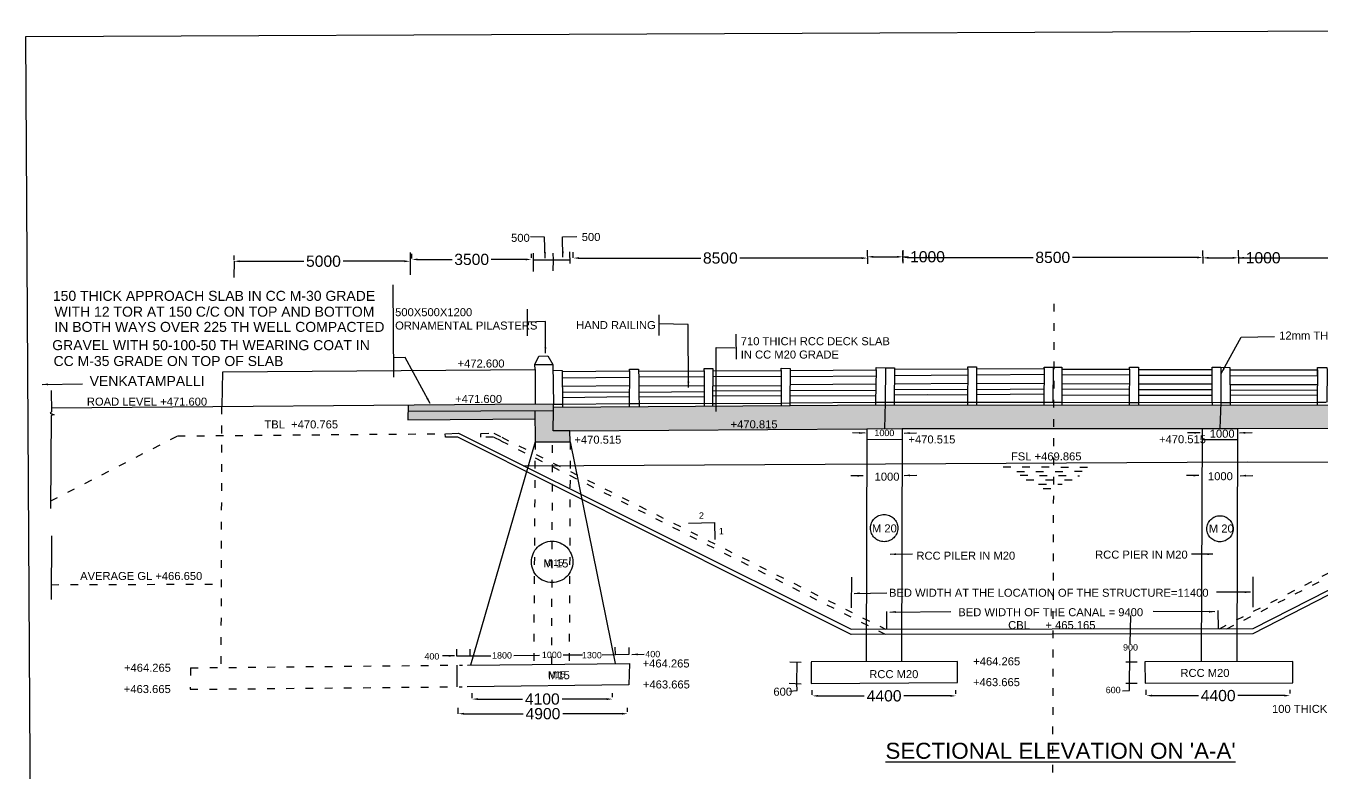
# Model space of a CAD drawing. Header units: inches. Extents: x 19520.9 to 19618.6, y 19567.7 to 19634.2.
# Drawn here: x 19520.91 to 19561.4, y 19610.87 to 19634.2 of the extents above; entities that cross this region are included whole.
import ezdxf

# ---------------------------------------------------------------- set-up
doc = ezdxf.new("R2010")
doc.units = ezdxf.units.IN
doc.header["$MEASUREMENT"] = 0
doc.linetypes.add('ACAD_ISO03W100', pattern=[30, 12, -18])
doc.layers.add('DRAWING', color=7, linetype='Continuous')
doc.styles.get("Standard").update_dxf_attribs({"font": 'arial.ttf'})
doc.dimstyles.get("Standard").update_dxf_attribs({"dimtxt": 0.18, "dimasz": 0.18, "dimexe": 0.18, "dimexo": 0.0625, "dimgap": 0.09, "dimtad": 0, "dimtih": 1, "dimtoh": 1, "dimdec": 4, "dimzin": 0, "dimdsep": 46, "dimtxsty": 'Standard', "dimcen": 0.09, "dimadec": 0, "dimazin": 0, "dimtfac": 1, "dimtdec": 4, "dimtofl": 0, "dimtmove": 0, "dimatfit": 3, "dimfxl": 1, "dimtolj": 1, "dimtzin": 0, "dimarcsym": 0})

# ---------------------------------------------------------------- blocks, each defined once
blk = doc.blocks.new('*D2')
at = {"layer": 'Defpoints', "color": 0, "linetype": 'ACAD_ISO03W100', "transparency": 16777216}
for p in [(19527.413, 19626.828), (19532.912, 19626.915), (19532.912, 19626.853)]:
    blk.add_point(p, dxfattribs=at)
at = {"layer": 'DRAWING', "color": 0, "linetype": 'ACAD_ISO03W100', "lineweight": -2, "transparency": 16777216}
for p, q in [((19527.413, 19626.891), (19527.413, 19627.033)), ((19527.593, 19626.853), (19529.594, 19626.853)), ((19532.732, 19626.853), (19530.818, 19626.853)), ((19532.912, 19626.853), (19532.912, 19626.673))]:
    blk.add_line(p, q, dxfattribs=at)
at = {"layer": 'DRAWING', "color": 0, "linetype": 'ACAD_ISO03W100', "transparency": 16777216}
for points in [[(19527.593, 19626.883), (19527.593, 19626.823), (19527.413, 19626.853)], [(19532.732, 19626.883), (19532.732, 19626.823), (19532.912, 19626.853)]]:
    blk.add_solid(points, dxfattribs=at)
at = {"layer": 'DRAWING', "color": 0, "linetype": 'ACAD_ISO03W100', "transparency": 16777216, "insert": (19530.206, 19626.853), "char_height": 0.35, "attachment_point": 5}
blk.add_mtext('\\A1;5000', dxfattribs=at)
blk = doc.blocks.new('*D3')
at = {"layer": 'Defpoints', "color": 0, "linetype": 'ACAD_ISO03W100', "transparency": 16777216}
for p in [(19532.969, 19626.882), (19536.702, 19626.91), (19536.702, 19626.893)]:
    blk.add_point(p, dxfattribs=at)
at = {"layer": 'DRAWING', "color": 0, "linetype": 'ACAD_ISO03W100', "lineweight": -2, "transparency": 16777216}
for p, q in [((19532.969, 19626.944), (19532.969, 19627.09)), ((19536.702, 19626.956), (19536.702, 19627.09)), ((19533.149, 19626.91), (19534.224, 19626.91)), ((19536.522, 19626.91), (19535.448, 19626.91))]:
    blk.add_line(p, q, dxfattribs=at)
at = {"layer": 'DRAWING', "color": 0, "linetype": 'ACAD_ISO03W100', "transparency": 16777216}
for points in [[(19533.149, 19626.94), (19533.149, 19626.88), (19532.969, 19626.91)], [(19536.522, 19626.94), (19536.522, 19626.88), (19536.702, 19626.91)]]:
    blk.add_solid(points, dxfattribs=at)
at = {"layer": 'DRAWING', "color": 0, "linetype": 'ACAD_ISO03W100', "transparency": 16777216, "insert": (19534.836, 19626.91), "char_height": 0.35, "attachment_point": 5}
blk.add_mtext('\\A1;3500', dxfattribs=at)
blk = doc.blocks.new('*D4')
at = {"layer": 'Defpoints', "color": 0, "linetype": 'ACAD_ISO03W100', "transparency": 16777216}
for p in [(19538.009, 19626.894), (19547.199, 19626.973), (19547.199, 19626.953)]:
    blk.add_point(p, dxfattribs=at)
at = {"layer": 'DRAWING', "color": 0, "linetype": 'ACAD_ISO03W100', "lineweight": -2, "transparency": 16777216}
for p, q in [((19538.009, 19626.956), (19538.009, 19627.133)), ((19538.189, 19626.953), (19541.992, 19626.953)), ((19547.019, 19626.953), (19543.216, 19626.953)), ((19547.199, 19626.911), (19547.199, 19626.773))]:
    blk.add_line(p, q, dxfattribs=at)
at = {"layer": 'DRAWING', "color": 0, "linetype": 'ACAD_ISO03W100', "transparency": 16777216}
for points in [[(19538.189, 19626.983), (19538.189, 19626.923), (19538.009, 19626.953)], [(19547.019, 19626.983), (19547.019, 19626.923), (19547.199, 19626.953)]]:
    blk.add_solid(points, dxfattribs=at)
at = {"layer": 'DRAWING', "color": 0, "linetype": 'ACAD_ISO03W100', "transparency": 16777216, "insert": (19542.604, 19626.953), "char_height": 0.35, "attachment_point": 5}
blk.add_mtext('\\A1;8500', dxfattribs=at)
blk = doc.blocks.new('*D5')
at = {"layer": 'Defpoints', "color": 0, "linetype": 'ACAD_ISO03W100', "transparency": 16777216}
for p in [(19547.199, 19626.953), (19548.299, 19626.992), (19548.299, 19626.971)]:
    blk.add_point(p, dxfattribs=at)
at = {"layer": 'DRAWING', "color": 0, "linetype": 'ACAD_ISO03W100', "lineweight": -2, "transparency": 16777216}
for p, q in [((19547.199, 19627.016), (19547.199, 19627.172)), ((19548.299, 19627.034), (19548.299, 19627.172)), ((19547.379, 19626.992), (19548.119, 19626.992)), ((19548.299, 19626.992), (19548.479, 19626.992))]:
    blk.add_line(p, q, dxfattribs=at)
at = {"layer": 'DRAWING', "color": 0, "linetype": 'ACAD_ISO03W100', "transparency": 16777216}
for points in [[(19547.379, 19627.022), (19547.379, 19626.962), (19547.199, 19626.992)], [(19548.119, 19627.022), (19548.119, 19626.962), (19548.299, 19626.992)]]:
    blk.add_solid(points, dxfattribs=at)
at = {"layer": 'DRAWING', "color": 0, "linetype": 'ACAD_ISO03W100', "transparency": 16777216, "insert": (19549.074, 19626.992), "char_height": 0.35, "attachment_point": 5}
blk.add_mtext('\\A1;1000', dxfattribs=at)
blk = doc.blocks.new('*D6')
at = {"layer": 'Defpoints', "color": 0, "linetype": 'ACAD_ISO03W100', "transparency": 16777216}
for p in [(19548.299, 19626.992), (19557.674, 19626.972), (19557.674, 19626.972)]:
    blk.add_point(p, dxfattribs=at)
at = {"layer": 'DRAWING', "color": 0, "linetype": 'ACAD_ISO03W100', "lineweight": -2, "transparency": 16777216}
for p, q in [((19557.674, 19627.035), (19557.674, 19627.152)), ((19548.299, 19626.929), (19548.299, 19626.792)), ((19548.479, 19626.972), (19552.374, 19626.972)), ((19557.494, 19626.972), (19553.599, 19626.972))]:
    blk.add_line(p, q, dxfattribs=at)
at = {"layer": 'DRAWING', "color": 0, "linetype": 'ACAD_ISO03W100', "transparency": 16777216}
for points in [[(19548.479, 19627.002), (19548.479, 19626.942), (19548.299, 19626.972)], [(19557.494, 19627.002), (19557.494, 19626.942), (19557.674, 19626.972)]]:
    blk.add_solid(points, dxfattribs=at)
at = {"layer": 'DRAWING', "color": 0, "linetype": 'ACAD_ISO03W100', "transparency": 16777216, "insert": (19552.987, 19626.972), "char_height": 0.35, "attachment_point": 5}
blk.add_mtext('\\A1;8500', dxfattribs=at)
blk = doc.blocks.new('*D7')
at = {"layer": 'Defpoints', "color": 0, "linetype": 'ACAD_ISO03W100', "transparency": 16777216}
for p in [(19557.674, 19626.972), (19558.784, 19626.972), (19558.784, 19626.96)]:
    blk.add_point(p, dxfattribs=at)
at = {"layer": 'DRAWING', "color": 0, "linetype": 'ACAD_ISO03W100', "lineweight": -2, "transparency": 16777216}
for p, q in [((19557.674, 19626.91), (19557.674, 19626.78)), ((19557.854, 19626.96), (19558.604, 19626.96)), ((19558.784, 19626.96), (19558.964, 19626.96)), ((19558.784, 19626.909), (19558.784, 19626.78))]:
    blk.add_line(p, q, dxfattribs=at)
at = {"layer": 'DRAWING', "color": 0, "linetype": 'ACAD_ISO03W100', "transparency": 16777216}
for points in [[(19557.854, 19626.99), (19557.854, 19626.93), (19557.674, 19626.96)], [(19558.604, 19626.99), (19558.604, 19626.93), (19558.784, 19626.96)]]:
    blk.add_solid(points, dxfattribs=at)
at = {"layer": 'DRAWING', "color": 0, "linetype": 'ACAD_ISO03W100', "transparency": 16777216, "insert": (19559.559, 19626.96), "char_height": 0.35, "attachment_point": 5}
blk.add_mtext('\\A1;1000', dxfattribs=at)
blk = doc.blocks.new('*D8')
at = {"layer": 'Defpoints', "color": 0, "linetype": 'ACAD_ISO03W100', "transparency": 16777216}
for p in [(19558.784, 19626.96), (19567.99, 19627.012), (19567.99, 19626.961)]:
    blk.add_point(p, dxfattribs=at)
at = {"layer": 'DRAWING', "color": 0, "linetype": 'ACAD_ISO03W100', "lineweight": -2, "transparency": 16777216}
for p, q in [((19558.784, 19627.023), (19558.784, 19627.141)), ((19558.964, 19626.961), (19562.778, 19626.961)), ((19567.81, 19626.961), (19564.003, 19626.961)), ((19567.99, 19626.949), (19567.99, 19626.781))]:
    blk.add_line(p, q, dxfattribs=at)
at = {"layer": 'DRAWING', "color": 0, "linetype": 'ACAD_ISO03W100', "transparency": 16777216}
for points in [[(19558.964, 19626.991), (19558.964, 19626.931), (19558.784, 19626.961)], [(19567.81, 19626.991), (19567.81, 19626.931), (19567.99, 19626.961)]]:
    blk.add_solid(points, dxfattribs=at)
at = {"layer": 'DRAWING', "color": 0, "linetype": 'ACAD_ISO03W100', "transparency": 16777216, "insert": (19563.39, 19626.961), "char_height": 0.35, "attachment_point": 5}
blk.add_mtext('\\A1;8500', dxfattribs=at)
blk = doc.blocks.new('*D11')
at = {"layer": 'Defpoints', "color": 0, "linetype": 'ACAD_ISO03W100', "transparency": 16777216}
for p in [(19534.415, 19612.654), (19539.708, 19612.723), (19539.708, 19612.723)]:
    blk.add_point(p, dxfattribs=at)
at = {"layer": 'DRAWING', "color": 0, "linetype": 'ACAD_ISO03W100', "lineweight": -2, "transparency": 16777216}
for p, q in [((19534.415, 19612.716), (19534.415, 19612.903)), ((19534.595, 19612.723), (19536.443, 19612.723)), ((19539.528, 19612.723), (19537.681, 19612.723)), ((19539.708, 19612.786), (19539.708, 19612.903))]:
    blk.add_line(p, q, dxfattribs=at)
at = {"layer": 'DRAWING', "color": 0, "linetype": 'ACAD_ISO03W100', "transparency": 16777216}
for points in [[(19534.595, 19612.753), (19534.595, 19612.693), (19534.415, 19612.723)], [(19539.528, 19612.753), (19539.528, 19612.693), (19539.708, 19612.723)]]:
    blk.add_solid(points, dxfattribs=at)
at = {"layer": 'DRAWING', "color": 0, "linetype": 'ACAD_ISO03W100', "transparency": 16777216, "insert": (19537.062, 19612.723), "char_height": 0.35, "attachment_point": 5}
blk.add_mtext('\\A1;4900', dxfattribs=at)
blk = doc.blocks.new('*D12')
at = {"layer": 'Defpoints', "color": 0, "linetype": 'ACAD_ISO03W100', "transparency": 16777216}
for p in [(19545.475, 19613.247), (19549.963, 19613.28), (19549.963, 19613.28)]:
    blk.add_point(p, dxfattribs=at)
at = {"layer": 'DRAWING', "color": 0, "linetype": 'ACAD_ISO03W100', "lineweight": -2, "transparency": 16777216}
for p, q in [((19545.475, 19613.31), (19545.475, 19613.46)), ((19549.963, 19613.343), (19549.963, 19613.46)), ((19545.655, 19613.28), (19547.1, 19613.28)), ((19549.783, 19613.28), (19548.338, 19613.28))]:
    blk.add_line(p, q, dxfattribs=at)
at = {"layer": 'DRAWING', "color": 0, "linetype": 'ACAD_ISO03W100', "transparency": 16777216}
for points in [[(19545.655, 19613.31), (19545.655, 19613.25), (19545.475, 19613.28)], [(19549.783, 19613.31), (19549.783, 19613.25), (19549.963, 19613.28)]]:
    blk.add_solid(points, dxfattribs=at)
at = {"layer": 'DRAWING', "color": 0, "linetype": 'ACAD_ISO03W100', "transparency": 16777216, "insert": (19547.719, 19613.28), "char_height": 0.35, "attachment_point": 5}
blk.add_mtext('\\A1;4400', dxfattribs=at)
blk = doc.blocks.new('*D13')
at = {"layer": 'Defpoints', "color": 0, "linetype": 'ACAD_ISO03W100', "transparency": 16777216}
for p in [(19555.909, 19613.255), (19560.397, 19613.288), (19560.397, 19613.288)]:
    blk.add_point(p, dxfattribs=at)
at = {"layer": 'DRAWING', "color": 0, "linetype": 'ACAD_ISO03W100', "lineweight": -2, "transparency": 16777216}
for p, q in [((19555.909, 19613.317), (19555.909, 19613.468)), ((19560.397, 19613.35), (19560.397, 19613.468)), ((19556.089, 19613.288), (19557.534, 19613.288)), ((19560.217, 19613.288), (19558.772, 19613.288))]:
    blk.add_line(p, q, dxfattribs=at)
at = {"layer": 'DRAWING', "color": 0, "linetype": 'ACAD_ISO03W100', "transparency": 16777216}
for points in [[(19556.089, 19613.318), (19556.089, 19613.258), (19555.909, 19613.288)], [(19560.217, 19613.318), (19560.217, 19613.258), (19560.397, 19613.288)]]:
    blk.add_solid(points, dxfattribs=at)
at = {"layer": 'DRAWING', "color": 0, "linetype": 'ACAD_ISO03W100', "transparency": 16777216, "insert": (19558.153, 19613.288), "char_height": 0.35, "attachment_point": 5}
blk.add_mtext('\\A1;4400', dxfattribs=at)
blk = doc.blocks.new('*D14')
at = {"layer": 'Defpoints', "color": 0, "linetype": 'ACAD_ISO03W100', "transparency": 16777216}
for p in [(19534.85, 19613.142), (19539.234, 19613.18), (19539.234, 19613.18)]:
    blk.add_point(p, dxfattribs=at)
at = {"layer": 'DRAWING', "color": 0, "linetype": 'ACAD_ISO03W100', "lineweight": -2, "transparency": 16777216}
for p, q in [((19534.85, 19613.204), (19534.85, 19613.36)), ((19539.234, 19613.243), (19539.234, 19613.36)), ((19535.03, 19613.18), (19536.423, 19613.18)), ((19539.054, 19613.18), (19537.661, 19613.18))]:
    blk.add_line(p, q, dxfattribs=at)
at = {"layer": 'DRAWING', "color": 0, "linetype": 'ACAD_ISO03W100', "transparency": 16777216}
for points in [[(19535.03, 19613.21), (19535.03, 19613.15), (19534.85, 19613.18)], [(19539.054, 19613.21), (19539.054, 19613.15), (19539.234, 19613.18)]]:
    blk.add_solid(points, dxfattribs=at)
at = {"layer": 'DRAWING', "color": 0, "linetype": 'ACAD_ISO03W100', "transparency": 16777216, "insert": (19537.042, 19613.18), "char_height": 0.35, "attachment_point": 5}
blk.add_mtext('\\A1;4100', dxfattribs=at)

msp = doc.modelspace()

# ---------------------------------------------------------------- hatches: boundary and pattern name
at = {"layer": 'DRAWING', "linetype": 'ACAD_ISO03W100', "ltscale": 3}
h = msp.add_hatch(dxfattribs=at)
h.set_pattern_fill('AR-CONC', color=256, scale=0.1, style=0)
h.set_pattern_definition([(50, (0, 0), (0.717260183, -0.062752135), [0.075, -0.825]), (355, (0, 0), (-0.138751334, 0.752192134), [0.06, -0.66]), (100.4514, (0.0598, -0.0052), (0.578509382, 0.689439542), [0.06374019, -0.701142112]), (46.1842, (0, 0.2), (1.06724105, -0.165519014), [0.1125, -1.2375]), (96.6356, (0.0889, 0.1862), (0.934662706, 0.97411787), [0.09561029, -1.051713]), (351.1842, (0, 0.2), (0.934661945, 0.9741186), [0.09, -0.99]), (21, (0.1, 0.15), (0.596907052, -0.402618891), [0.075, -0.825]), (326, (0.1, 0.15), (0.243315332, 0.725150045), [0.06, -0.66]), (71.4514, (0.14974, 0.11645), (0.840222629, 0.322530497), [0.06374019, -0.701142112]), (37.5, (0, 0), (0.0121598553, 0.3328938538), [0, -0.652, 0, -0.67, 0, -0.6625]), (7.5, (0, 0), (0.2630695374, 0.394411712), [0, -0.382, 0, -0.637, 0, -0.2525]), (327.5, (-0.223, 0), (0.5338224362, -0.0225548717), [0, -0.25, 0, -0.78, 0, -1.035]), (317.5, (-0.323, 0), (0.583186169, 0.100104982), [0, -0.325, 0, -0.518, 0, -0.735])])
h.paths.add_polyline_path([(19537.39079, 19622.39), (19536.81595, 19622.39706), (19532.8499, 19622.36545), (19532.84783, 19622.17451), (19537.39, 19622.19742)])
h.paths.add_polyline_path([(19536.80615, 19622.19447), (19532.84783, 19622.17451), (19532.84484, 19621.89993), (19536.80881, 19621.92842)])
h.paths.add_polyline_path([(19537.39, 19622.19742), (19536.80615, 19622.19447), (19536.81595, 19621.21647), (19537.91339, 19621.21647), (19537.90364, 19621.55268), (19537.38174, 19621.55268)])
h.paths.add_polyline_path([(19568.52892, 19622.36071), (19547.74535, 19622.36729), (19537.3904, 19622.29378), (19537.39, 19622.19742), (19537.38174, 19621.55268), (19537.90364, 19621.55268), (19547.17544, 19621.62245), (19548.28695, 19621.62589), (19557.65006, 19621.62685), (19558.76171, 19621.62685), (19568.51561, 19621.64579)])
h.paths.add_polyline_path([(19569.08927, 19622.01381), (19572.88636, 19622.0156), (19572.88708, 19622.27475), (19568.52717, 19622.26686), (19568.51561, 19621.64579), (19567.98964, 19621.64477), (19567.99031, 19621.30145), (19569.09274, 19621.29904)])
h.paths.add_polyline_path([(19572.88765, 19622.48423), (19569.10422, 19622.48141), (19568.5308, 19622.46161), (19568.52717, 19622.26686), (19572.88708, 19622.27475)])
h.paths.add_polyline_path([(19561.68687, 19621.9733), (19563.24485, 19621.9733), (19563.24485, 19621.59301), (19561.68687, 19621.59301)], flags=24)
h.paths.add_polyline_path([(19542.8616, 19621.94859), (19544.41958, 19621.94859), (19544.41958, 19621.5683), (19542.8616, 19621.5683)], flags=24)
h.paths.add_polyline_path([(19570.11931, 19622.77523), (19571.67456, 19622.77523), (19571.67456, 19622.39494), (19570.11931, 19622.39494)], flags=9)

# ---------------------------------------------------------------- linework, layer by layer
at = {"layer": 'DRAWING'}
for points in [[(19520.91232, 19633.87687), (19598.50098, 19634.20259), (19618.26232, 19634.17296), (19618.25562, 19614.90797), (19618.26979, 19612.45934), (19618.27153, 19610.75751), (19618.27416, 19601.81554), (19618.36438, 19568.15909), (19598.56634, 19568.13518), (19592.48325, 19568.15704), (19521.30509, 19567.72119), (19520.91232, 19633.87687)], [(19536.8137, 19623.63335), (19536.93464, 19623.89299), (19537.21237, 19623.90256), (19537.36739, 19623.63383)], [(19527.04443, 19622.31916), (19527.06369, 19623.39695), (19536.81495, 19623.47271), (19536.81595, 19622.39706)], [(19536.81495, 19623.47271), (19536.8137, 19623.63335), (19537.36739, 19623.63383), (19537.3908, 19622.39)], [(19537.37077, 19623.45446), (19537.665, 19623.44551), (19537.67626, 19622.38674)], [(19539.7672, 19623.4276), (19539.7672, 19623.48562), (19540.05111, 19623.48562), (19540.05175, 19623.42157), (19540.05353, 19623.24233), (19540.06044, 19622.98621), (19540.05993, 19622.76992), (19540.06201, 19622.61798), (19540.06487, 19622.40917)], [(19542.09302, 19623.43069), (19542.09358, 19623.50333), (19542.36939, 19623.50266), (19542.35704, 19622.41598)], [(19542.36859, 19623.43208), (19544.4995, 19623.44189), (19544.50469, 19622.42644)], [(19544.4995, 19623.44189), (19544.50164, 19623.51585), (19544.77965, 19623.50782), (19544.77695, 19622.42839)], [(19544.7795, 19623.44583), (19547.4664, 19623.45787), (19547.46604, 19623.53689), (19547.75898, 19623.52748), (19547.747, 19622.45356)], [(19547.4664, 19623.45787), (19547.44832, 19622.45103)], [(19547.75898, 19623.52748), (19548.04781, 19623.52748), (19548.03204, 19622.45356)], [(19548.04714, 19623.48185), (19550.33074, 19623.49394), (19550.33074, 19623.5568), (19550.60798, 19623.5568), (19550.60798, 19622.45688)], [(19550.33074, 19623.49394), (19550.32411, 19622.45688)], [(19550.60798, 19623.49519), (19552.71947, 19623.49944), (19552.71938, 19623.54754), (19553.00057, 19623.5454), (19552.98836, 19622.45645)], [(19552.71947, 19623.49944), (19552.70712, 19622.45642)], [(19553.00057, 19623.5454), (19553.26537, 19623.5459), (19553.26585, 19622.45464)], [(19553.2654, 19623.4883), (19555.38305, 19623.47867), (19555.38273, 19623.54727), (19555.66006, 19623.54727), (19555.66294, 19622.44305)], [(19555.38305, 19623.47867), (19555.37804, 19622.4444)], [(19555.66025, 19623.47531), (19557.96069, 19623.47743)], [(19557.96164, 19622.44903), (19557.96068, 19623.48915), (19557.96207, 19623.54488), (19558.23364, 19623.54488), (19558.23151, 19622.44649)], [(19558.23151, 19623.54488), (19558.52277, 19623.5351), (19558.52481, 19622.44651)], [(19558.52291, 19623.46275), (19561.25317, 19623.46185), (19561.25126, 19623.53439), (19561.55126, 19623.53439), (19561.55554, 19623.46566), (19561.54465, 19622.45128)], [(19558.52326, 19623.27337), (19561.25192, 19623.28241), (19561.25317, 19623.46202)], [(19561.25317, 19623.46185), (19561.24613, 19622.4516)], [(19537.66534, 19623.41331), (19539.7672, 19623.4276), (19539.7684, 19623.23096), (19539.76256, 19622.96186), (19539.75861, 19622.78), (19539.75861, 19622.62751), (19539.75861, 19622.40891)], [(19537.66746, 19623.21417), (19539.7684, 19623.23096)], [(19540.05175, 19623.42157), (19542.09302, 19623.43069), (19542.09934, 19622.42193)], [(19540.05353, 19623.24233), (19542.09412, 19623.25514)], [(19542.36655, 19623.2526), (19544.50041, 19623.26351)], [(19544.77902, 19623.25485), (19547.46319, 19623.27921)], [(19548.04045, 19623.02598), (19550.32788, 19623.04586)], [(19548.04426, 19623.28567), (19550.32957, 19623.31015)], [(19550.60798, 19623.30753), (19552.71745, 19623.3287)], [(19550.60798, 19623.03293), (19552.71409, 19623.04449)], [(19553.26547, 19623.31681), (19555.38222, 19623.30655)], [(19553.26559, 19623.03866), (19555.38087, 19623.02841)], [(19555.66072, 19623.2938), (19557.96086, 19623.29592)], [(19521.70569, 19622.81423), (19521.70944, 19622.15012), (19521.66866, 19622.11058), (19521.79459, 19622.05786), (19521.70344, 19622.0351), (19521.68506, 19619.1352)], [(19539.76256, 19622.96186), (19537.67038, 19622.9396)], [(19537.67227, 19622.76213), (19539.75861, 19622.78)], [(19537.67399, 19622.60034), (19539.75861, 19622.62751)], [(19540.05993, 19622.76992), (19542.09708, 19622.7827)], [(19540.06039, 19622.9644), (19542.09586, 19622.97717)], [(19540.06201, 19622.61798), (19542.09803, 19622.63076)], [(19544.50356, 19622.64811), (19542.35958, 19622.6389)], [(19542.36146, 19622.80434), (19544.5027, 19622.81529)], [(19542.36322, 19622.95932), (19544.50191, 19622.97026)], [(19544.7775, 19622.64828), (19547.45217, 19622.66537)], [(19544.77792, 19622.81458), (19547.45503, 19622.82454)], [(19547.45836, 19623.0101), (19544.77836, 19622.99232)], [(19548.03543, 19622.68416), (19549.06773, 19622.68778), (19550.32554, 19622.67974)], [(19548.03792, 19622.8535), (19550.3267, 19622.86146)], [(19550.60798, 19622.85183), (19552.71201, 19622.86915)], [(19550.60798, 19622.69258), (19552.71012, 19622.70966)], [(19553.26567, 19622.87384), (19555.38007, 19622.86359)], [(19553.26575, 19622.68497), (19555.37916, 19622.67473)], [(19555.66143, 19623.02339), (19557.96111, 19623.02551)], [(19555.66189, 19622.84655), (19557.96127, 19622.84867)], [(19555.66235, 19622.67034), (19557.96144, 19622.67246)], [(19558.52376, 19623.00547), (19561.25, 19623.00711)], [(19558.5241, 19622.82638), (19561.24881, 19622.83601)], [(19561.24764, 19622.66832), (19558.5244, 19622.66323)], [(19521.70872, 19622.27663), (19536.81595, 19622.39706), (19537.3908, 19622.39), (19537.65769, 19622.38655), (19539.77106, 19622.40904), (19540.04388, 19622.40904), (19542.0915, 19622.42188), (19542.35704, 19622.41598), (19542.46105, 19622.41598), (19544.50941, 19622.42646), (19544.77695, 19622.42839), (19547.44832, 19622.45103), (19547.747, 19622.45356), (19548.03204, 19622.45356), (19550.32411, 19622.45688), (19550.60455, 19622.45688), (19552.70712, 19622.45642), (19552.98836, 19622.45645), (19553.26585, 19622.45464), (19555.37443, 19622.44442), (19555.65884, 19622.44304), (19557.96164, 19622.44903), (19558.23151, 19622.44649), (19558.51681, 19622.44649), (19561.24613, 19622.4516), (19561.53068, 19622.45126)], [(19532.8499, 19622.36545), (19532.84484, 19621.89993), (19536.81382, 19621.92846)], [(19532.84783, 19622.17451), (19537.39, 19622.19742), (19537.3908, 19622.39015)], [(19537.90364, 19621.55268), (19547.17544, 19621.62245), (19548.28695, 19621.62589), (19557.65006, 19621.62685), (19558.76171, 19621.62685), (19568.51561, 19621.64579), (19568.5308, 19622.46161)], [(19536.80615, 19622.19452), (19536.81595, 19621.21647), (19537.91339, 19621.21647), (19537.90364, 19621.55268), (19537.38174, 19621.55268), (19537.39, 19622.19742)], [(19534.0147, 19621.46818), (19534.42207, 19621.4833), (19546.68555, 19615.35943), (19559.24326, 19615.38087), (19571.01406, 19621.37198), (19571.29104, 19621.56926), (19571.73765, 19621.58233), (19571.73765, 19621.48286), (19571.36099, 19621.48286), (19571.06659, 19621.2839), (19559.23961, 19615.22276), (19546.68549, 19615.19197), (19534.40596, 19621.36487), (19534.01614, 19621.36487), (19534.01231, 19621.46809)], [(19547.17544, 19621.62245), (19547.1542, 19614.34506)], [(19548.28695, 19621.62589), (19548.26204, 19614.34924)], [(19557.65006, 19621.62685), (19557.6222, 19614.35096)], [(19558.76171, 19621.62685), (19558.73165, 19614.35304)], [(19536.81595, 19621.21647), (19534.80032, 19614.23955)], [(19537.91339, 19621.21647), (19539.31511, 19614.28673)], [(19521.70687, 19618.28129), (19521.70199, 19616.29115)], [(19534.70271, 19614.23853), (19539.76209, 19614.2914), (19539.74955, 19613.62534), (19534.69825, 19613.56576)], [(19545.43773, 19614.32902), (19545.44024, 19613.66497), (19550.01075, 19613.69534), (19550.01155, 19614.35584), (19545.43769, 19614.33858)], [(19555.86469, 19614.34767), (19555.86774, 19613.68066), (19560.48347, 19613.69056), (19560.48529, 19614.35633), (19555.86469, 19614.34767)]]:
    msp.add_lwpolyline(points, dxfattribs=at)
at = {"layer": 'DRAWING', "color": 0, "linetype": 'ACAD_ISO03W100'}
for points in [[(19532.91469, 19627.12452), (19532.91469, 19626.43455)], [(19536.75302, 19627.1065), (19536.76119, 19626.533)], [(19537.37366, 19627.10535), (19537.38183, 19626.89941), (19537.36879, 19626.55415)], [(19537.88886, 19627.15022), (19537.89845, 19626.7784)], [(19547.19424, 19627.19544), (19547.19913, 19626.82764)], [(19548.30054, 19627.19747), (19548.29783, 19626.84081)], [(19557.6682, 19627.19036), (19557.67804, 19626.83129)], [(19558.78106, 19627.20386), (19558.78544, 19626.82516)], [(19527.41303, 19626.85316), (19527.40938, 19626.34334)], [(19536.75597, 19626.89941), (19536.75597, 19626.89941)], [(19536.75597, 19626.89941), (19537.38183, 19626.89941)], [(19537.38183, 19626.89941), (19537.8927, 19626.89941)], [(19532.3776, 19626.11703), (19532.39635, 19623.22917)], [(19536.57224, 19625.35976), (19536.56923, 19624.52659)], [(19540.6777, 19625.17855), (19540.68575, 19624.53602)], [(19543.08939, 19624.57457), (19543.09282, 19623.80032)], [(19541.60667, 19618.67803), (19542.4256, 19618.69042), (19542.43362, 19618.16002)], [(19546.70084, 19616.98794), (19546.69029, 19616.02629)], [(19559.23754, 19617.00088), (19559.23907, 19616.04695)], [(19547.78925, 19615.91986), (19547.7902, 19615.36132)], [(19555.41183, 19615.78821), (19555.39695, 19614.90238)], [(19558.14762, 19615.94815), (19558.14859, 19615.379)], [(19555.16853, 19613.43561), (19555.38787, 19613.44729), (19555.39749, 19614.68335)], [(19544.76061, 19613.43142), (19545.00585, 19613.44377), (19544.99476, 19613.66397), (19545.0004, 19614.33555)], [(19544.77335, 19614.34305), (19545.12381, 19614.33147)], [(19555.27388, 19614.34575), (19555.62264, 19614.34575)], [(19544.75663, 19613.67379), (19545.12543, 19613.65735)], [(19555.26731, 19613.67295), (19555.62032, 19613.67295)]]:
    msp.add_lwpolyline(points, dxfattribs=at)
at = {"layer": 'DRAWING', "linetype": 'ACAD_ISO03W100', "ltscale": 0.02}
for points in [[(19553.0229, 19625.52366), (19552.87762, 19577.49848)], [(19527.02548, 19622.31901), (19527.00156, 19614.17979)], [(19521.68653, 19619.36662), (19525.64791, 19621.39885), (19534.01231, 19621.46809)], [(19547.7656, 19615.19462), (19535.75716, 19621.2413), (19535.51393, 19621.36377), (19535.12109, 19621.36377), (19535.11877, 19621.47606)], [(19535.13068, 19621.47631), (19535.52319, 19621.48442), (19535.77493, 19621.35732), (19547.76519, 19615.36128)], [(19558.19186, 19615.37908), (19570.349, 19621.57709), (19570.74679, 19621.57709), (19570.74679, 19621.46906), (19570.38738, 19621.46906), (19558.12905, 19615.22003)], [(19536.81595, 19621.21647), (19536.7724, 19614.26016)], [(19537.33593, 19614.26605), (19537.36467, 19621.21647)], [(19537.91339, 19621.21647), (19537.88165, 19614.27175)], [(19551.43423, 19620.43731), (19554.34984, 19620.42124)], [(19551.86153, 19620.28676), (19554.17211, 19620.29609)], [(19551.96741, 19620.17168), (19553.8191, 19620.15703)], [(19552.15733, 19620.02813), (19553.64088, 19620.02575)], [(19552.54625, 19619.88867), (19553.2821, 19619.89636)], [(19552.68634, 19619.75149), (19553.13585, 19619.75149)], [(19521.70312, 19616.7531), (19527.00917, 19616.77122)], [(19526.05271, 19614.15606), (19526.04616, 19613.48654), (19534.53679, 19613.56519)], [(19526.05271, 19614.15606), (19534.54581, 19614.24298)]]:
    msp.add_lwpolyline(points, dxfattribs=at)
at = {"layer": 'DRAWING', "linetype": 'ACAD_ISO03W100', "ltscale": 3}
msp.add_lwpolyline([(19537.3904, 19622.29378), (19547.74535, 19622.36729), (19568.52892, 19622.36071)], dxfattribs=at)
at = {"layer": 'DRAWING', "color": 2, "linetype": 'ACAD_ISO03W100', "ltscale": 3}
for points in [[(19537.67626, 19622.38674), (19537.67691, 19622.29582)], [(19539.75861, 19622.40891), (19539.75861, 19622.3106)], [(19540.06487, 19622.40917), (19540.06487, 19622.31277)], [(19542.09934, 19622.42193), (19542.10002, 19622.32722)], [(19542.35704, 19622.41598), (19542.35606, 19622.32903)], [(19544.50469, 19622.42644), (19544.50469, 19622.34429)], [(19544.77695, 19622.42839), (19544.77753, 19622.34622)], [(19547.44832, 19622.45103), (19547.44893, 19622.36519)], [(19548.03204, 19622.45356), (19548.03077, 19622.3672)], [(19550.32411, 19622.45688), (19550.32411, 19622.36647)], [(19550.60798, 19622.45688), (19550.60798, 19622.36638)], [(19552.70712, 19622.45642), (19552.70712, 19622.36572)], [(19553.26585, 19622.45464), (19553.26582, 19622.36554)], [(19555.37804, 19622.4444), (19555.37804, 19622.36487)], [(19555.66294, 19622.44305), (19555.66294, 19622.36478)], [(19557.96164, 19622.44903), (19557.96162, 19622.36406)], [(19558.52481, 19622.44651), (19558.5243, 19622.36388)], [(19561.24613, 19622.4516), (19561.24613, 19622.36302)]]:
    msp.add_lwpolyline(points, dxfattribs=at)
at = {"layer": 'DRAWING', "linetype": 'ACAD_ISO03W100'}
for points in [[(19547.747, 19622.45356), (19547.7312, 19621.62417)], [(19558.23151, 19622.44649), (19558.20588, 19621.62685)], [(19547.17447, 19621.28897), (19548.28584, 19621.30137)], [(19557.64877, 19621.29188), (19558.76031, 19621.28729)]]:
    msp.add_lwpolyline(points, dxfattribs=at)
at = {"layer": 'DRAWING', "linetype": 'ACAD_ISO03W100', "ltscale": 3.002}
msp.add_lwpolyline([(19536.45916, 19620.46606), (19559.07214, 19620.58998), (19569.4354, 19620.56847)], dxfattribs=at)
at = {"layer": 'DRAWING', "color": 0, "linetype": 'ACAD_ISO03W100', "ltscale": 3}
for points in [[(19534.36188, 19614.73851), (19534.35797, 19614.52761), (19534.79047, 19614.52761), (19534.79047, 19614.73705)], [(19534.79047, 19614.52761), (19535.43349, 19614.53232)], [(19536.1496, 19614.54227), (19536.95932, 19614.5519)], [(19537.69214, 19614.56728), (19538.2967, 19614.55989)], [(19538.90949, 19614.56517), (19539.75957, 19614.58207), (19539.75867, 19614.79071)], [(19539.30763, 19614.8021), (19539.31854, 19614.5733)], [(19534.37544, 19614.24123), (19534.36806, 19613.56362)]]:
    msp.add_lwpolyline(points, dxfattribs=at)
at = {"layer": 'DRAWING', "color": 0, "linetype": 'ACAD_ISO03W100'}
for centre, radius in [((19547.71993, 19618.52093), 0.42521), ((19558.21028, 19618.49875), 0.40862), ((19537.34916, 19617.46494), 0.64569)]:
    msp.add_circle(centre, radius, dxfattribs=at)

# ---------------------------------------------------------------- texts
at = {"layer": 'DRAWING', "color": 0, "linetype": 'ACAD_ISO03W100', "attachment_point": 1}
for s, insert, char_height, width in [('500', (19536.06735, 19627.70994), 0.25, 0.8660067), ('500', (19536.06735, 19627.70994), 0.25, 0.8660067), ('500', (19538.27397, 19627.73649), 0.25, 0.8660067), ('150 THICK APPROACH SLAB IN CC M-30 GRADE ', (19521.7536, 19625.92942), 0.3125, 10.2507875), ('150 THICK APPROACH SLAB IN CC M-30 GRADE ', (19521.7536, 19625.92942), 0.3125, 10.2507875), ('WITH 12 TOR AT 150 C/C ON TOP AND BOTTOM', (19521.80486, 19625.43494), 0.3125, 10.4920633), ('WITH 12 TOR AT 150 C/C ON TOP AND BOTTOM', (19521.80486, 19625.43494), 0.3125, 10.4920633), ('500X500X1200\\PORNAMENTAL PILASTERS', (19532.44477, 19625.38757), 0.25, 5.2092027), ('IN BOTH WAYS OVER 225 TH WELL COMPACTED', (19521.80334, 19624.95993), 0.3125, 12.7211736), ('IN BOTH WAYS OVER 225 TH WELL COMPACTED', (19521.80334, 19624.95993), 0.3125, 12.7211736), ('HAND RAILING ', (19538.10095, 19624.98568), 0.25, 4.1088126), ('12mm THICK EXPANSION JOINT', (19560.05937, 19624.6594), 0.25, 6.2119925), ('GRAVEL WITH 50-100-50 TH WEARING COAT IN', (19521.73483, 19624.38937), 0.3125, 10.0896543), ('GRAVEL WITH 50-100-50 TH WEARING COAT IN', (19521.73483, 19624.38937), 0.3125, 10.0896543), ('710 THICH RCC DECK SLAB \\PIN CC M20 GRADE', (19543.24141, 19624.48186), 0.25, 7.2555616), ('{\\H1.5625x;CC M-35 GRADE ON TOP OF SLAB}', (19521.77582, 19623.89372), 0.2, 7.7129256), ('{\\H1.5625x;CC M-35 GRADE ON TOP OF SLAB}', (19521.77582, 19623.89372), 0.2, 7.7129256), ('+472.600', (19534.39555, 19623.78494), 0.25, 1.6954288), ('+471.600', (19534.31909, 19622.67871), 0.25, 1.7130605), ('ROAD LEVEL +471.600', (19522.8163, 19622.59469), 0.25, 4.1442667), ('TBL  +470.765', (19528.36176, 19621.88365), 0.25, 2.7092473), ('+470.815', (19542.9241, 19621.88609), 0.25, 1.6685289), ('1000', (19547.4159, 19621.59193), 0.2, 0.6185518), ('+470.515', (19548.47866, 19621.41437), 0.25, 1.344017), ('+470.515', (19548.47866, 19621.41437), 0.25, 1.344017), ('+470.515', (19556.30647, 19621.42075), 0.25, 1.344017), ('1000', (19557.8896, 19621.59379), 0.25, 0.6185518), ('+470.515', (19538.04438, 19621.40647), 0.25, 2.0535814), ('FSL +469.865', (19551.68143, 19620.88402), 0.25, 2.486059), ('1000', (19547.42179, 19620.25184), 0.25, 0.6185518), ('1000', (19557.83435, 19620.26522), 0.25, 0.6185518), ('2', (19541.93487, 19619.01128), 0.2, 0.4400789), ('2', (19541.93487, 19619.01128), 0.2, 0.4400789), ('M 20', (19547.3389, 19618.63595), 0.25, 0.8436862), ('M 20', (19557.86281, 19618.63231), 0.25, 0.8436862), ('1', (19542.55593, 19618.52506), 0.2, 0.3381974), ('1', (19542.55593, 19618.52506), 0.2, 0.3381974), ('RCC PILER IN M20', (19548.72778, 19617.78394), 0.25, 3.4613346), ('RCC PIER IN M20', (19554.30897, 19617.81698), 0.25, 3.4613346), ('M 15', (19537.07995, 19617.54095), 0.2, 0.8185564), ('M 15', (19537.07995, 19617.54095), 0.25, 0.8185564), ('AVERAGE GL +466.650', (19522.6061, 19617.14946), 0.25, 4.0011228), ('BED WIDTH AT THE LOCATION OF THE STRUCTURE=11400 ', (19547.87042, 19616.62603), 0.25, 10.3392043), ('BED WIDTH OF THE CANAL = 9400', (19550.03645, 19616.01864), 0.25, 6.5925498), ('CBL     + 465.165', (19551.59282, 19615.61571), 0.25, 2.7466222), ('400', (19533.35946, 19614.6153), 0.2, 1.8203211), ('1800', (19535.47241, 19614.64465), 0.2, 0.8214768), ('1000', (19537.02921, 19614.66106), 0.2, 0.6185518), ('1000', (19537.02921, 19614.66106), 0.2, 0.6185518), ('1000', (19537.02921, 19614.66106), 0.2, 0.6185518), ('1300', (19538.27951, 19614.65362), 0.2, 0.7064515), ('400', (19540.25972, 19614.68602), 0.2, 1.8203211), ('900', (19555.18256, 19614.89491), 0.2, 0.5956054), ('+464.265', (19523.97555, 19614.28383), 0.25, 1.8283989), ('+464.265', (19540.17598, 19614.41749), 0.25, 1.8283989), ('+464.265', (19550.50213, 19614.48448), 0.25, 1.8283989), ('+464.265', (19550.50213, 19614.48448), 0.25, 1.8283989), ('RCC M20', (19556.97404, 19614.12172), 0.25, 1.7741839), ('M15', (19537.22195, 19614.04969), 0.2, 1.2323232), ('M15', (19537.22195, 19614.04969), 0.25, 1.2323232), ('+463.665', (19540.18473, 19613.76198), 0.25, 2.0166765), ('RCC M20', (19547.25514, 19614.08408), 0.25, 1.7741839), ('+463.665', (19550.49513, 19613.83378), 0.25, 2.0166765), ('+463.665', (19550.49513, 19613.83378), 0.25, 2.0166765), ('+463.665', (19523.97014, 19613.61799), 0.25, 2.0166765), ('+463.665', (19523.97014, 19613.61799), 0.25, 2.0166765), ('600', (19544.26086, 19613.53585), 0.25, 0.8263752), ('600', (19554.64065, 19613.56441), 0.2, 0.8263752), ('100 THICK LINING IN C.C. M10 GRADE', (19559.83564, 19612.99842), 0.25, 8.0451514)]:
    msp.add_mtext(s, dxfattribs=dict(at, insert=insert, char_height=char_height, width=width))
at = {"layer": 'DRAWING', "color": 0, "linetype": 'ACAD_ISO03W100', "ltscale": 3, "insert": (19522.90239, 19623.26873), "char_height": 0.3125, "width": 4.1230258, "attachment_point": 1}
msp.add_mtext('VENKATAMPALLI', dxfattribs=at)
at = {"layer": 'DRAWING', "color": 0, "linetype": 'ACAD_ISO03W100', "ltscale": 2, "insert": (19547.75985, 19611.81588), "char_height": 0.5, "width": 12.2802361, "attachment_point": 1}
msp.add_mtext("{\\LSECTIONAL ELEVATION ON 'A-A'}", dxfattribs=at)

# ---------------------------------------------------------------- dimensions: what is measured, and where the dimension line sits
at = {"layer": 'DRAWING', "color": 0, "linetype": 'ACAD_ISO03W100'}
for base, p1, p2, text, picture, middle in [((19532.91157, 19626.85316), (19527.41303, 19626.82826), (19532.91157, 19626.91543), '5000', '*D2', (19530.20594, 19626.85316)), ((19567.98981, 19626.96112), (19558.78387, 19626.96036), (19567.98981, 19627.01183), '8500', '*D8', (19563.3903, 19626.96112)), ((19539.23431, 19613.18012), (19534.8503, 19613.14151), (19539.23431, 19613.18012), '4100', '*D14', (19537.0423, 19613.18012))]:
    dim = msp.add_linear_dim(base=base, p1=p1, p2=p2, text=text, dimstyle='Standard', override={"dimtxt": 0.35}, dxfattribs=at)
    dim.commit()
    dim.dimension.update_dxf_attribs({"geometry": picture, "text_midpoint": middle, "dimtype": 160})
for base, p1, p2, text, picture, middle in [((19536.70227, 19626.90968), (19532.96916, 19626.88186), (19536.70227, 19626.8932), '3500', '*D3', (19534.83571, 19626.90968)), ((19547.19913, 19626.95335), (19538.00899, 19626.89385), (19547.19913, 19626.97335), '8500', '*D4', (19542.60406, 19626.95335)), ((19548.29882, 19626.99179), (19547.19913, 19626.95335), (19548.29882, 19626.97148), '1000', '*D5', (19549.07437, 19626.99179)), ((19557.67418, 19626.97216), (19548.29882, 19626.99179), (19557.67418, 19626.97216), '8500', '*D6', (19552.9865, 19626.97216)), ((19558.78374, 19626.96039), (19557.67418, 19626.97216), (19558.78374, 19626.97192), '1000', '*D7', (19559.55928, 19626.96039)), ((19549.96257, 19613.28018), (19545.47521, 19613.24716), (19549.96257, 19613.28018), '4400', '*D12', (19547.71889, 19613.28018)), ((19560.39655, 19613.28781), (19555.90919, 19613.25479), (19560.39655, 19613.28781), '4400', '*D13', (19558.15287, 19613.28781)), ((19539.7082, 19612.72346), (19534.41496, 19612.65368), (19539.7082, 19612.72346), '4900', '*D11', (19537.06158, 19612.72346))]:
    dim = msp.add_linear_dim(base=base, p1=p1, p2=p2, text=text, dimstyle='Standard', override={"dimtxt": 0.35}, dxfattribs=at)
    dim.commit()
    dim.dimension.update_dxf_attribs({"geometry": picture, "text_midpoint": middle})

# ---------------------------------------------------------------- leaders
for points, override in [([(19537.13346, 19626.95444), (19537.10775, 19627.6093), (19536.67374, 19627.61423)], {"dimtxt": 0.35}), ([(19537.68678, 19626.97956), (19537.66975, 19627.61989), (19538.1181, 19627.62573)], {"dimtxt": 0.35}), ([(19537.68678, 19626.97956), (19537.66975, 19627.61989), (19538.1181, 19627.62573)], {"dimtxt": 0.35}), ([(19537.13735, 19623.98159), (19537.14643, 19624.9677), (19536.58054, 19624.95547)], {"dimgap": 0.09, "dimtad": 0}), ([(19541.60516, 19622.91239), (19541.59575, 19624.88297), (19540.68126, 19624.8943)], {"dimgap": 0.09, "dimtad": 0}), ([(19558.2476, 19623.3465), (19558.87652, 19624.479), (19559.90884, 19624.50063)], {"dimgap": 0.09, "dimtad": 0}), ([(19533.53479, 19622.4118), (19532.76353, 19623.84287), (19532.40772, 19623.8413)], {"dimgap": 0.09, "dimtad": 0}), ([(19542.47158, 19622.16449), (19542.47331, 19624.16196), (19543.06346, 19624.14694)], {"dimgap": 0.09, "dimtad": 0}), ([(19521.42087, 19623.00494), (19522.67605, 19623.0281)], {"dimgap": 0.09, "dimtad": 0}), ([(19547.12331, 19621.48855), (19546.73101, 19621.49026)], {"dimgap": 0.09, "dimtad": 0}), ([(19548.34027, 19621.48581), (19548.73102, 19621.49228)], {"dimgap": 0.09, "dimtad": 0}), ([(19557.58813, 19621.49452), (19557.19584, 19621.49623)], {"dimgap": 0.09, "dimtad": 0}), ([(19558.82043, 19621.49412), (19559.21118, 19621.50058)], {"dimgap": 0.09, "dimtad": 0}), ([(19547.06671, 19620.15221), (19546.67441, 19620.15391)], {"dimgap": 0.09, "dimtad": 0}), ([(19548.3491, 19620.16378), (19548.73985, 19620.17025)], {"dimgap": 0.09, "dimtad": 0}), ([(19557.55439, 19620.15967), (19557.1621, 19620.16137)], {"dimgap": 0.09, "dimtad": 0}), ([(19558.84434, 19620.15398), (19559.23509, 19620.16045)], {"dimgap": 0.09, "dimtad": 0}), ([(19547.91077, 19617.70188), (19548.60712, 19617.7144)], {"dimgap": 0.09, "dimtad": 0}), ([(19557.99149, 19617.70566), (19557.31864, 19617.70737)], {"dimgap": 0.09, "dimtad": 0}), ([(19546.77977, 19616.482), (19547.80846, 19616.5005)], {"dimgap": 0.09, "dimtad": 0}), ([(19559.15974, 19616.5189), (19558.10002, 19616.51449)], {"dimgap": 0.09, "dimtad": 0}), ([(19547.8946, 19615.89961), (19549.79804, 19615.91213)], {"dimgap": 0.09, "dimtad": 0}), ([(19558.04669, 19615.90765), (19556.12192, 19615.91304)], {"dimgap": 0.09, "dimtad": 0})]:
    msp.add_leader(points, dimstyle='Standard', override=override, dxfattribs=at)
at = {"layer": 'DRAWING', "color": 0, "linetype": 'ACAD_ISO03W100', "ltscale": 3}
for points in [[(19534.30161, 19614.52968), (19533.92956, 19614.52968)], [(19539.83944, 19614.57295), (19540.21919, 19614.58109)]]:
    msp.add_leader(points, dimstyle='Standard', override={"dimgap": 0.09, "dimtad": 0}, dxfattribs=at)

doc.saveas('drawing.dxf')
